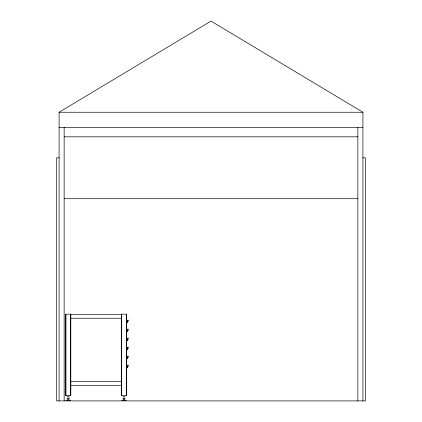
<?xml version="1.0" encoding="UTF-8"?>
<svg xmlns="http://www.w3.org/2000/svg" width="422" height="422" viewBox="0 0 422 422"><rect width="100%" height="100%" fill="white"/><g stroke="black" fill="none" stroke-linecap="round" stroke-linejoin="round"><path stroke-width="0.63" d="M59.08 400.9L59.08 112.252L211 21.1L362.92 112.252L362.92 400.9M59.08 112.252L362.92 112.252M59.08 127.444L362.92 127.444M64.144 136.823L357.856 136.823M59.18 157.828L56.548 157.828L56.548 400.9L365.452 400.9L365.452 157.828L362.82 157.828M64.144 198.709L357.856 198.709M70.516 314.443L121.721 314.443M70.822 318.257L121.415 318.257M126.616 320.804L127.855 320.804M126.531 321.706L127.618 321.706M126.616 329.83L127.855 329.83M126.531 330.732L127.618 330.732M126.616 338.85L127.855 338.85M126.531 339.752L127.618 339.752M126.616 347.87L127.855 347.87M126.531 348.772L127.618 348.772M126.616 356.891L127.855 356.891M126.531 357.793L127.618 357.793M126.616 365.911L127.855 365.911M126.531 366.813L127.618 366.813M70.822 381.683L121.415 381.683M70.822 385.502L121.415 385.502M67.204 396.279L69.356 396.279M122.886 396.279L125.033 396.279M67.204 398.036L69.356 398.036M122.886 398.036L125.033 398.036M67.204 398.827L69.356 398.827M122.886 398.827L125.033 398.827M67.652 399.317L68.907 399.317M123.329 399.317L124.585 399.317M65.89 400.22L70.664 400.22M121.573 400.22L126.347 400.22M357.856 127.444L357.856 400.9M126.315 314.179L126.315 395.63M121.605 314.179L121.605 395.63M70.638 314.179L70.638 395.63M65.922 314.179L65.922 395.63M64.144 127.444L64.144 400.9M128.045 320.092L127.671 322.482L128.045 320.092M128.045 329.118L127.671 331.507L128.045 329.118M128.045 338.138L127.671 340.528L128.045 338.138M128.045 347.158L127.671 349.548L128.045 347.158M128.045 356.179L127.671 358.568L128.045 356.179M128.045 365.199L127.671 367.588L128.045 365.199M70.822 314.179L65.732 314.179L65.732 395.63L70.822 395.63L70.822 314.179M126.505 314.179L121.415 314.179L121.415 395.63L126.505 395.63L126.505 314.179"/></g></svg>
